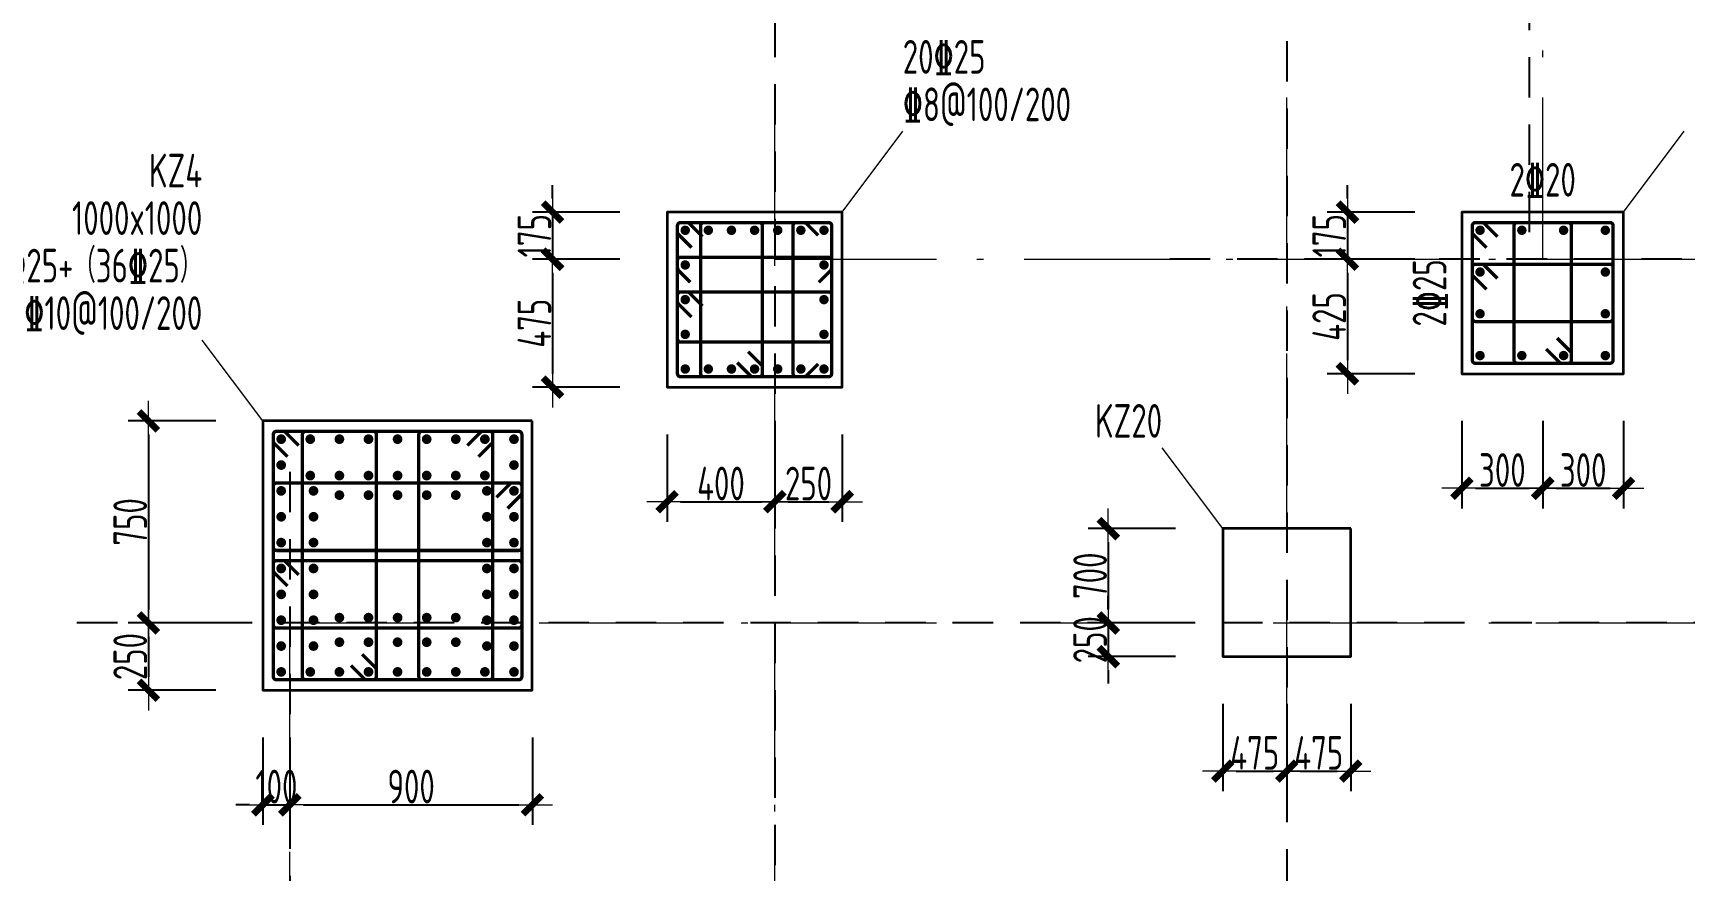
# Model space of a CAD drawing. Header units: millimetres. Extents: x 539196 to 807275, y 431843 to 1156631.
# Drawn here: x 610362 to 622624, y 971117 to 977339 of the extents above; entities that cross this region are included whole.
import ezdxf
from ezdxf.enums import TextEntityAlignment as Align

# ---------------------------------------------------------------- set-up
doc = ezdxf.new("R2010")
doc.units = ezdxf.units.MM
doc.header["$MEASUREMENT"] = 0
for name, pattern in [('DOTE', [2.42, 2, -0.2, 0.02, -0.2]), ('点划线', [1850, 1200, -300, 50, -300]), ('虚线', [500, 300, -200])]:
    doc.linetypes.add(name, pattern=pattern)
doc.layers.add('DOTE', color=1, linetype='DOTE')
for name, color, linetype, lineweight in [('柱原位标注', 7, 'Continuous', 18), ('柱尺寸标注', 3, 'Continuous', 18), ('柱标注引线', 2, 'Continuous', 18), ('柱箍筋', 1, 'Continuous', 25), ('柱纵筋', 1, 'Continuous', 70), ('柱集中标注', 2, 'Continuous', 18), ('砼柱', 2, 'Continuous', 35), ('网格', 9, '点划线', 18)]:
    doc.layers.add(name, color=color, linetype=linetype, lineweight=lineweight)
doc.styles.add('样式 1_yjk_yjk_yjk_yjk_yjk', font='yjkeng.shx', dxfattribs={"width": 0.7, "bigfont": 'yjkchn.shx'})
doc.dimstyles.new('盈建科结构_yjk_yjk_yjk_yjk_yjk', dxfattribs={"dimscale": 100, "dimtxt": 2.5, "dimasz": 1, "dimexe": 1.5, "dimexo": 0.625, "dimgap": 0.1, "dimtad": 1, "dimdec": 0, "dimrnd": 1, "dimzin": 0, "dimdsep": 46, "dimtxsty": '样式 1_yjk_yjk_yjk_yjk_yjk', "dimblk": '_yjkbk', "dimblk1": 'ARCHTICK', "dimblk2": 'ARCHTICK', "dimcen": 0.09, "dimadec": 0, "dimazin": 0, "dimtfac": 1, "dimtdec": 4, "dimtix": 1, "dimtmove": 2, "dimatfit": 3, "dimfxl": 0, "dimtolj": 1, "dimtzin": 0, "dimarcsym": 0})

# ---------------------------------------------------------------- blocks, each defined once
blk = doc.blocks.new('_yjkbk')
blk.add_line((-1, 0), (1.5, 0))
blk.add_lwpolyline([(-0.7, -0.7, 0.5, 0.5, 0), (0.7, 0.7, 0.5, 0.5, 0)], format="xyseb")
blk = doc.blocks.new('*D1764')
at = {"layer": 'Defpoints', "color": 0}
for p in [(619193, 972709), (619668, 972709), (619668, 971859)]:
    blk.add_point(p, dxfattribs=at)
at = {"layer": '柱尺寸标注', "color": 0, "lineweight": -2}
for p, q in [((619193, 972359), (619193, 971709)), ((619668, 972359), (619668, 971709)), ((619293, 971859), (619568, 971859))]:
    blk.add_line(p, q, dxfattribs=at)
at = {"layer": '柱尺寸标注', "color": 0, "lineweight": -2, "xscale": 100, "yscale": 100, "zscale": 100, "rotation": 180}
blk.add_blockref('_yjkbk', (619193, 971859), dxfattribs=at)
at = {"layer": '柱尺寸标注', "color": 0, "lineweight": -2, "xscale": 100, "yscale": 100, "zscale": 100}
blk.add_blockref('_yjkbk', (619668, 971859), dxfattribs=at)
at = {"layer": '柱尺寸标注', "color": 0, "insert": (619430, 971994), "char_height": 250, "attachment_point": 5, "style": '样式 1_yjk_yjk_yjk_yjk_yjk'}
blk.add_mtext('\\A1;475', dxfattribs=at)
blk = doc.blocks.new('_ARCHTICK')
at = {"color": 0, "linetype": 'ByBlock', "const_width": 0.15}
blk.add_lwpolyline([(-0.5, -0.5), (0.5, 0.5)], dxfattribs=at)
blk = doc.blocks.new('*D1765')
at = {"layer": 'Defpoints', "color": 0}
for p in [(619668, 972709), (620143, 972709), (620143, 971859)]:
    blk.add_point(p, dxfattribs=at)
at = {"layer": '柱尺寸标注', "color": 0, "lineweight": -2}
for p, q in [((619668, 972359), (619668, 971709)), ((620143, 972359), (620143, 971709)), ((619768, 971859), (620043, 971859))]:
    blk.add_line(p, q, dxfattribs=at)
at = {"layer": '柱尺寸标注', "color": 0, "lineweight": -2, "xscale": 100, "yscale": 100, "zscale": 100, "rotation": 180}
blk.add_blockref('_yjkbk', (619668, 971859), dxfattribs=at)
at = {"layer": '柱尺寸标注', "color": 0, "lineweight": -2, "xscale": 100, "yscale": 100, "zscale": 100}
blk.add_blockref('_yjkbk', (620143, 971859), dxfattribs=at)
at = {"layer": '柱尺寸标注', "color": 0, "insert": (619905, 971994), "char_height": 250, "attachment_point": 5, "style": '样式 1_yjk_yjk_yjk_yjk_yjk'}
blk.add_mtext('\\A1;475', dxfattribs=at)
blk = doc.blocks.new('*D1766')
at = {"layer": 'Defpoints', "color": 0}
for p in [(619193, 973659), (618343, 972959), (619193, 972959)]:
    blk.add_point(p, dxfattribs=at)
at = {"layer": '柱尺寸标注', "color": 0, "lineweight": -2}
for p, q in [((618843, 973659), (618193, 973659)), ((618343, 973559), (618343, 973059)), ((618843, 972959), (618193, 972959))]:
    blk.add_line(p, q, dxfattribs=at)
at = {"layer": '柱尺寸标注', "color": 0, "lineweight": -2, "xscale": 100, "yscale": 100, "zscale": 100}
for p, rotation in [((618343, 973659), 90), ((618343, 972959), 270)]:
    blk.add_blockref('_yjkbk', p, dxfattribs=dict(at, rotation=rotation))
at = {"layer": '柱尺寸标注', "color": 0, "insert": (618208, 973309), "char_height": 250, "attachment_point": 5, "rotation": 90, "style": '样式 1_yjk_yjk_yjk_yjk_yjk'}
blk.add_mtext('\\A1;700', dxfattribs=at)
blk = doc.blocks.new('*D1767')
at = {"layer": 'Defpoints', "color": 0}
for p in [(619193, 972959), (618343, 972709), (619193, 972709)]:
    blk.add_point(p, dxfattribs=at)
at = {"layer": '柱尺寸标注', "color": 0, "lineweight": -2}
for p, q in [((618343, 973059), (618343, 973159)), ((618843, 972959), (618193, 972959)), ((618343, 972959), (618343, 972709)), ((618843, 972709), (618193, 972709)), ((618343, 972609), (618343, 972509))]:
    blk.add_line(p, q, dxfattribs=at)
at = {"layer": '柱尺寸标注', "color": 0, "lineweight": -2, "xscale": 100, "yscale": 100, "zscale": 100}
for p, rotation in [((618343, 972959), 270), ((618343, 972709), 90)]:
    blk.add_blockref('_yjkbk', p, dxfattribs=dict(at, rotation=rotation))
at = {"layer": '柱尺寸标注', "color": 0, "insert": (618208, 972834), "char_height": 250, "attachment_point": 5, "rotation": 90, "style": '样式 1_yjk_yjk_yjk_yjk_yjk'}
blk.add_mtext('\\A1;250', dxfattribs=at)
blk = doc.blocks.new('*D1780')
at = {"layer": 'Defpoints', "color": 0}
for p in [(612068, 972459), (612268, 972459), (612268, 971609)]:
    blk.add_point(p, dxfattribs=at)
at = {"layer": '柱尺寸标注', "color": 0, "lineweight": -2}
for p, q in [((612068, 972109), (612068, 971459)), ((612268, 972109), (612268, 971459)), ((611968, 971609), (611868, 971609)), ((612068, 971609), (612268, 971609)), ((612368, 971609), (612468, 971609))]:
    blk.add_line(p, q, dxfattribs=at)
at = {"layer": '柱尺寸标注', "color": 0, "lineweight": -2, "xscale": 100, "yscale": 100, "zscale": 100}
blk.add_blockref('_yjkbk', (612068, 971609), dxfattribs=at)
at = {"layer": '柱尺寸标注', "color": 0, "lineweight": -2, "xscale": 100, "yscale": 100, "zscale": 100, "rotation": 180}
blk.add_blockref('_yjkbk', (612268, 971609), dxfattribs=at)
at = {"layer": '柱尺寸标注', "color": 0, "insert": (612168, 971744), "char_height": 250, "attachment_point": 5, "style": '样式 1_yjk_yjk_yjk_yjk_yjk'}
blk.add_mtext('\\A1;100', dxfattribs=at)
blk = doc.blocks.new('*D1781')
at = {"layer": 'Defpoints', "color": 0}
for p in [(612268, 972459), (614068, 972459), (614068, 971609)]:
    blk.add_point(p, dxfattribs=at)
at = {"layer": '柱尺寸标注', "color": 0, "lineweight": -2}
for p, q in [((612268, 972109), (612268, 971459)), ((614068, 972109), (614068, 971459)), ((612368, 971609), (613968, 971609))]:
    blk.add_line(p, q, dxfattribs=at)
at = {"layer": '柱尺寸标注', "color": 0, "lineweight": -2, "xscale": 100, "yscale": 100, "zscale": 100, "rotation": 180}
blk.add_blockref('_yjkbk', (612268, 971609), dxfattribs=at)
at = {"layer": '柱尺寸标注', "color": 0, "lineweight": -2, "xscale": 100, "yscale": 100, "zscale": 100}
blk.add_blockref('_yjkbk', (614068, 971609), dxfattribs=at)
at = {"layer": '柱尺寸标注', "color": 0, "insert": (613168, 971744), "char_height": 250, "attachment_point": 5, "style": '样式 1_yjk_yjk_yjk_yjk_yjk'}
blk.add_mtext('\\A1;900', dxfattribs=at)
blk = doc.blocks.new('*D1782')
at = {"layer": 'Defpoints', "color": 0}
for p in [(612068, 974459), (611218, 972959), (612068, 972959)]:
    blk.add_point(p, dxfattribs=at)
at = {"layer": '柱尺寸标注', "color": 0, "lineweight": -2}
for p, q in [((611718, 974459), (611068, 974459)), ((611218, 974359), (611218, 973059)), ((611718, 972959), (611068, 972959))]:
    blk.add_line(p, q, dxfattribs=at)
at = {"layer": '柱尺寸标注', "color": 0, "lineweight": -2, "xscale": 100, "yscale": 100, "zscale": 100}
for p, rotation in [((611218, 974459), 90), ((611218, 972959), 270)]:
    blk.add_blockref('_yjkbk', p, dxfattribs=dict(at, rotation=rotation))
at = {"layer": '柱尺寸标注', "color": 0, "insert": (611083, 973709), "char_height": 250, "attachment_point": 5, "rotation": 90, "style": '样式 1_yjk_yjk_yjk_yjk_yjk'}
blk.add_mtext('\\A1;750', dxfattribs=at)
blk = doc.blocks.new('*D1783')
at = {"layer": 'Defpoints', "color": 0}
for p in [(612068, 972959), (611218, 972459), (612068, 972459)]:
    blk.add_point(p, dxfattribs=at)
at = {"layer": '柱尺寸标注', "color": 0, "lineweight": -2}
for p, q in [((611718, 972959), (611068, 972959)), ((611218, 972859), (611218, 972559)), ((611718, 972459), (611068, 972459))]:
    blk.add_line(p, q, dxfattribs=at)
at = {"layer": '柱尺寸标注', "color": 0, "lineweight": -2, "xscale": 100, "yscale": 100, "zscale": 100}
for p, rotation in [((611218, 972959), 90), ((611218, 972459), 270)]:
    blk.add_blockref('_yjkbk', p, dxfattribs=dict(at, rotation=rotation))
at = {"layer": '柱尺寸标注', "color": 0, "insert": (611083, 972709), "char_height": 250, "attachment_point": 5, "rotation": 90, "style": '样式 1_yjk_yjk_yjk_yjk_yjk'}
blk.add_mtext('\\A1;250', dxfattribs=at)
blk = doc.blocks.new('*D1828')
at = {"layer": 'Defpoints', "color": 0}
for p in [(615068, 974709), (615868, 974709), (615868, 973859)]:
    blk.add_point(p, dxfattribs=at)
at = {"layer": '柱尺寸标注', "color": 0, "lineweight": -2}
for p, q in [((615068, 974359), (615068, 973709)), ((615868, 974359), (615868, 973709)), ((615168, 973859), (615768, 973859))]:
    blk.add_line(p, q, dxfattribs=at)
at = {"layer": '柱尺寸标注', "color": 0, "lineweight": -2, "xscale": 100, "yscale": 100, "zscale": 100, "rotation": 180}
blk.add_blockref('_yjkbk', (615068, 973859), dxfattribs=at)
at = {"layer": '柱尺寸标注', "color": 0, "lineweight": -2, "xscale": 100, "yscale": 100, "zscale": 100}
blk.add_blockref('_yjkbk', (615868, 973859), dxfattribs=at)
at = {"layer": '柱尺寸标注', "color": 0, "insert": (615468, 973994), "char_height": 250, "attachment_point": 5, "style": '样式 1_yjk_yjk_yjk_yjk_yjk'}
blk.add_mtext('\\A1;400', dxfattribs=at)
blk = doc.blocks.new('*D1829')
at = {"layer": 'Defpoints', "color": 0}
for p in [(615868, 974709), (616368, 974709), (616368, 973859)]:
    blk.add_point(p, dxfattribs=at)
at = {"layer": '柱尺寸标注', "color": 0, "lineweight": -2}
for p, q in [((615868, 974359), (615868, 973709)), ((616368, 974359), (616368, 973709)), ((615968, 973859), (616268, 973859))]:
    blk.add_line(p, q, dxfattribs=at)
at = {"layer": '柱尺寸标注', "color": 0, "lineweight": -2, "xscale": 100, "yscale": 100, "zscale": 100, "rotation": 180}
blk.add_blockref('_yjkbk', (615868, 973859), dxfattribs=at)
at = {"layer": '柱尺寸标注', "color": 0, "lineweight": -2, "xscale": 100, "yscale": 100, "zscale": 100}
blk.add_blockref('_yjkbk', (616368, 973859), dxfattribs=at)
at = {"layer": '柱尺寸标注', "color": 0, "insert": (616118, 973994), "char_height": 250, "attachment_point": 5, "style": '样式 1_yjk_yjk_yjk_yjk_yjk'}
blk.add_mtext('\\A1;250', dxfattribs=at)
blk = doc.blocks.new('*D1830')
at = {"layer": 'Defpoints', "color": 0}
for p in [(615068, 976009), (614218, 975659), (615068, 975659)]:
    blk.add_point(p, dxfattribs=at)
at = {"layer": '柱尺寸标注', "color": 0, "lineweight": -2}
for p, q in [((614218, 976109), (614218, 976209)), ((614718, 976009), (614068, 976009)), ((614218, 976009), (614218, 975659)), ((614718, 975659), (614068, 975659)), ((614218, 975559), (614218, 975459))]:
    blk.add_line(p, q, dxfattribs=at)
at = {"layer": '柱尺寸标注', "color": 0, "lineweight": -2, "xscale": 100, "yscale": 100, "zscale": 100}
for p, rotation in [((614218, 976009), 270), ((614218, 975659), 90)]:
    blk.add_blockref('_yjkbk', p, dxfattribs=dict(at, rotation=rotation))
at = {"layer": '柱尺寸标注', "color": 0, "insert": (614083, 975834), "char_height": 250, "attachment_point": 5, "rotation": 90, "style": '样式 1_yjk_yjk_yjk_yjk_yjk'}
blk.add_mtext('\\A1;175', dxfattribs=at)
blk = doc.blocks.new('*D1831')
at = {"layer": 'Defpoints', "color": 0}
for p in [(615068, 975659), (614218, 974709), (615068, 974709)]:
    blk.add_point(p, dxfattribs=at)
at = {"layer": '柱尺寸标注', "color": 0, "lineweight": -2}
for p, q in [((614718, 975659), (614068, 975659)), ((614218, 975559), (614218, 974809)), ((614718, 974709), (614068, 974709))]:
    blk.add_line(p, q, dxfattribs=at)
at = {"layer": '柱尺寸标注', "color": 0, "lineweight": -2, "xscale": 100, "yscale": 100, "zscale": 100}
for p, rotation in [((614218, 975659), 90), ((614218, 974709), 270)]:
    blk.add_blockref('_yjkbk', p, dxfattribs=dict(at, rotation=rotation))
at = {"layer": '柱尺寸标注', "color": 0, "insert": (614083, 975184), "char_height": 250, "attachment_point": 5, "rotation": 90, "style": '样式 1_yjk_yjk_yjk_yjk_yjk'}
blk.add_mtext('\\A1;475', dxfattribs=at)
blk = doc.blocks.new('*D1848')
at = {"layer": 'Defpoints', "color": 0}
for p in [(620968, 974809), (621568, 974809), (621568, 973959)]:
    blk.add_point(p, dxfattribs=at)
at = {"layer": '柱尺寸标注', "color": 0, "lineweight": -2}
for p, q in [((620968, 974459), (620968, 973809)), ((621568, 974459), (621568, 973809)), ((621068, 973959), (621468, 973959))]:
    blk.add_line(p, q, dxfattribs=at)
at = {"layer": '柱尺寸标注', "color": 0, "lineweight": -2, "xscale": 100, "yscale": 100, "zscale": 100, "rotation": 180}
blk.add_blockref('_yjkbk', (620968, 973959), dxfattribs=at)
at = {"layer": '柱尺寸标注', "color": 0, "lineweight": -2, "xscale": 100, "yscale": 100, "zscale": 100}
blk.add_blockref('_yjkbk', (621568, 973959), dxfattribs=at)
at = {"layer": '柱尺寸标注', "color": 0, "insert": (621268, 974094), "char_height": 250, "attachment_point": 5, "style": '样式 1_yjk_yjk_yjk_yjk_yjk'}
blk.add_mtext('\\A1;300', dxfattribs=at)
blk = doc.blocks.new('*D1849')
at = {"layer": 'Defpoints', "color": 0}
for p in [(621568, 974809), (622168, 974809), (622168, 973959)]:
    blk.add_point(p, dxfattribs=at)
at = {"layer": '柱尺寸标注', "color": 0, "lineweight": -2}
for p, q in [((621568, 974459), (621568, 973809)), ((622168, 974459), (622168, 973809)), ((621668, 973959), (622068, 973959))]:
    blk.add_line(p, q, dxfattribs=at)
at = {"layer": '柱尺寸标注', "color": 0, "lineweight": -2, "xscale": 100, "yscale": 100, "zscale": 100, "rotation": 180}
blk.add_blockref('_yjkbk', (621568, 973959), dxfattribs=at)
at = {"layer": '柱尺寸标注', "color": 0, "lineweight": -2, "xscale": 100, "yscale": 100, "zscale": 100}
blk.add_blockref('_yjkbk', (622168, 973959), dxfattribs=at)
at = {"layer": '柱尺寸标注', "color": 0, "insert": (621868, 974094), "char_height": 250, "attachment_point": 5, "style": '样式 1_yjk_yjk_yjk_yjk_yjk'}
blk.add_mtext('\\A1;300', dxfattribs=at)
blk = doc.blocks.new('*D1850')
at = {"layer": 'Defpoints', "color": 0}
for p in [(620968, 976009), (620118, 975659), (620968, 975659)]:
    blk.add_point(p, dxfattribs=at)
at = {"layer": '柱尺寸标注', "color": 0, "lineweight": -2}
for p, q in [((620118, 976109), (620118, 976209)), ((620618, 976009), (619968, 976009)), ((620118, 976009), (620118, 975659)), ((620618, 975659), (619968, 975659)), ((620118, 975559), (620118, 975459))]:
    blk.add_line(p, q, dxfattribs=at)
at = {"layer": '柱尺寸标注', "color": 0, "lineweight": -2, "xscale": 100, "yscale": 100, "zscale": 100}
for p, rotation in [((620118, 976009), 270), ((620118, 975659), 90)]:
    blk.add_blockref('_yjkbk', p, dxfattribs=dict(at, rotation=rotation))
at = {"layer": '柱尺寸标注', "color": 0, "insert": (619983, 975834), "char_height": 250, "attachment_point": 5, "rotation": 90, "style": '样式 1_yjk_yjk_yjk_yjk_yjk'}
blk.add_mtext('\\A1;175', dxfattribs=at)
blk = doc.blocks.new('*D1851')
at = {"layer": 'Defpoints', "color": 0}
for p in [(620968, 975659), (620118, 974809), (620968, 974809)]:
    blk.add_point(p, dxfattribs=at)
at = {"layer": '柱尺寸标注', "color": 0, "lineweight": -2}
for p, q in [((620618, 975659), (619968, 975659)), ((620118, 975559), (620118, 974909)), ((620618, 974809), (619968, 974809))]:
    blk.add_line(p, q, dxfattribs=at)
at = {"layer": '柱尺寸标注', "color": 0, "lineweight": -2, "xscale": 100, "yscale": 100, "zscale": 100}
for p, rotation in [((620118, 975659), 90), ((620118, 974809), 270)]:
    blk.add_blockref('_yjkbk', p, dxfattribs=dict(at, rotation=rotation))
at = {"layer": '柱尺寸标注', "color": 0, "insert": (619983, 975234), "char_height": 250, "attachment_point": 5, "rotation": 90, "style": '样式 1_yjk_yjk_yjk_yjk_yjk'}
blk.add_mtext('\\A1;425', dxfattribs=at)
blk = doc.blocks.new('jzzw')
at = {"layer": 'DOTE', "color": 1, "linetype": '虚线'}
for p, q in [((917386, 873149), (917386, 834829)), ((921186, 872969), (921186, 834829)), ((922986, 857849), (922986, 854849)), ((929618, 854849), (920186, 854849)), ((913786, 853271), (913786, 834829)), ((913786, 853271), (913786, 834829)), ((913786, 853271), (913786, 834829)), ((952506, 852149), (912186, 852149))]:
    blk.add_line(p, q, dxfattribs=at)

msp = doc.modelspace()

# ---------------------------------------------------------------- linework, layer by layer
at = {"layer": '柱标注引线'}
for p, q in [((616367.6, 976009.2), (616817.6, 976609.2)), ((622167.6, 976009.2), (622617.6, 976609.2)), ((612067.6, 974459.2), (611617.6, 975059.2)), ((619192.6, 973659.2), (618742.6, 974259.2))]:
    msp.add_line(p, q, dxfattribs=at)
at = {"layer": '柱箍筋', "const_width": 25}
for points in [[(615331.6, 975826.5), (615233.4, 975924.8, 0.1989124), (615216.6, 975931.7), (615168.8, 975931.7, 0.4142136), (615145.1, 975908), (615145.1, 974810.5, 0.4142136), (615168.8, 974786.7), (616266.3, 974786.7, 0.4142136), (616290.1, 974810.5), (616290.1, 975908, 0.4142136), (616266.3, 975931.7), (615168.8, 975931.7, 0.4142136), (615145.1, 975908), (615145.1, 975860.2, 0.1989124), (615152, 975843.5), (615250.3, 975745.2)], [(615588.5, 974892), (615686.8, 974793.7, 0.1989124), (615703.6, 974786.7), (615751.3, 974786.7, 0.4142136), (615775.1, 974810.5), (615775.1, 975908, 0.4142136), (615751.3, 975931.7), (615340.5, 975931.7, 0.4142136), (615316.8, 975908), (615316.8, 974810.5, 0.4142136), (615340.5, 974786.7), (615751.3, 974786.7, 0.4142136), (615775.1, 974810.5), (615775.1, 974858.2, 0.1989124), (615768.1, 974875), (615669.9, 974973.3)], [(616189.9, 974882.1), (616101.5, 974793.7, -0.131362), (616074.9, 974786.7), (616027.2, 974786.7, -0.4142136), (616003.4, 974810.5), (616003.4, 975908, -0.4142136), (616027.2, 975931.7), (616074.9, 975931.7, -0.131362), (616101.5, 975924.8), (616189.9, 975836.4)], [(621231.6, 975826.5), (621133.4, 975924.8, 0.1989124), (621116.6, 975931.7), (621068.8, 975931.7, 0.4142136), (621045.1, 975908), (621045.1, 974910.5, 0.4142136), (621068.8, 974886.7), (622066.3, 974886.7, 0.4142136), (622090.1, 974910.5), (622090.1, 975908, 0.4142136), (622066.3, 975931.7), (621068.8, 975931.7, 0.4142136), (621045.1, 975908), (621045.1, 975860.2, 0.1989124), (621052, 975843.5), (621150.3, 975745.2)], [(621593.5, 974992), (621691.8, 974893.7, 0.1989124), (621708.6, 974886.7), (621756.3, 974886.7, 0.4142136), (621780.1, 974910.5), (621780.1, 975908, 0.4142136), (621756.3, 975931.7), (621378.8, 975931.7, 0.4142136), (621355.1, 975908), (621355.1, 974910.5, 0.4142136), (621378.8, 974886.7), (621756.3, 974886.7, 0.4142136), (621780.1, 974910.5), (621780.1, 974958.2, 0.1989124), (621773.1, 974975), (621674.9, 975073.3)], [(615240.4, 975487.7), (615152, 975576.1, -0.131362), (615145.1, 975602.7), (615145.1, 975650.5, -0.4142136), (615168.8, 975674.2), (616266.3, 975674.2, -0.4142136), (616290.1, 975650.5), (616290.1, 975602.7, -0.131362), (616283.1, 975576.1), (616194.7, 975487.7)], [(621150.3, 975435.2), (621052, 975533.5, -0.1989124), (621045.1, 975550.2), (621045.1, 975598, -0.4142136), (621068.8, 975621.7), (622066.3, 975621.7, -0.4142136), (622090.1, 975598), (622090.1, 975220.5, -0.4142136), (622066.3, 975196.7), (621068.8, 975196.7, -0.4142136), (621045.1, 975220.5), (621045.1, 975598, -0.4142136), (621068.8, 975621.7), (621116.6, 975621.7, -0.1989124), (621133.4, 975614.8), (621231.6, 975516.5)], [(615250.3, 975230.2), (615152, 975328.5, -0.1989124), (615145.1, 975345.2), (615145.1, 975393, -0.4142136), (615168.8, 975416.7), (616266.3, 975416.7, -0.4142136), (616290.1, 975393), (616290.1, 975068, -0.4142136), (616266.3, 975044.2), (615168.8, 975044.2, -0.4142136), (615145.1, 975068), (615145.1, 975393, -0.4142136), (615168.8, 975416.7), (615216.6, 975416.7, -0.1989124), (615233.4, 975409.8), (615331.6, 975311.5)], [(612333.3, 974276.2), (612234.9, 974374.6, 0.1989124), (612217.8, 974381.7), (612169.3, 974381.7, 0.4142136), (612145.1, 974357.5), (612145.1, 972561, 0.4142136), (612169.3, 972536.7), (613965.8, 972536.7, 0.4142136), (613990.1, 972561), (613990.1, 974357.5, 0.4142136), (613965.8, 974381.7), (612169.3, 974381.7, 0.4142136), (612145.1, 974357.5), (612145.1, 974309, 0.1989124), (612152.2, 974291.9), (612250.6, 974193.5)], [(612721.8, 972642.2), (612820.3, 972543.8, 0.1989124), (612837.4, 972536.7), (612885.8, 972536.7, 0.4142136), (612910.1, 972561), (612910.1, 974357.5, 0.4142136), (612885.8, 974381.7), (612385.3, 974381.7, 0.4142136), (612361.1, 974357.5), (612361.1, 972561, 0.4142136), (612385.3, 972536.7), (612885.8, 972536.7, 0.4142136), (612910.1, 972561), (612910.1, 972609.4, 0.1989124), (612903, 972626.6), (612804.6, 972725)], [(613585.8, 974276.2), (613684.3, 974374.6, -0.1989124), (613701.4, 974381.7), (613749.8, 974381.7, -0.4142136), (613774.1, 974357.5), (613774.1, 972561, -0.4142136), (613749.8, 972536.7), (613249.3, 972536.7, -0.4142136), (613225.1, 972561), (613225.1, 974357.5, -0.4142136), (613249.3, 974381.7), (613749.8, 974381.7, -0.4142136), (613774.1, 974357.5), (613774.1, 974309, -0.1989124), (613767, 974291.9), (613668.6, 974193.5)], [(613884.6, 973809.5), (613983, 973907.9, 0.1989124), (613990.1, 973925), (613990.1, 973973.5, 0.4142136), (613965.8, 973997.7), (612169.3, 973997.7, 0.4142136), (612145.1, 973973.5), (612145.1, 973521, 0.4142136), (612169.3, 973496.7), (613965.8, 973496.7, 0.4142136), (613990.1, 973521), (613990.1, 973973.5, 0.4142136), (613965.8, 973997.7), (613917.4, 973997.7, 0.1989124), (613900.3, 973990.6), (613801.8, 973892.2)], [(612250.6, 973233.5), (612152.2, 973331.9, -0.1989124), (612145.1, 973349), (612145.1, 973397.5, -0.4142136), (612169.3, 973421.7), (613965.8, 973421.7, -0.4142136), (613990.1, 973397.5), (613990.1, 972945, -0.4142136), (613965.8, 972920.7), (612169.3, 972920.7, -0.4142136), (612145.1, 972945), (612145.1, 973397.5, -0.4142136), (612169.3, 973421.7), (612217.8, 973421.7, -0.1989124), (612234.9, 973414.6), (612333.3, 973316.2)]]:
    msp.add_lwpolyline(points, format="xyb", dxfattribs=at)
at = {"layer": '柱纵筋'}
for points, const_width in [([(615220.1, 975874.2, 1), (615185.1, 975874.2, 1)], 35), ([(615391.8, 975874.2, 1), (615356.8, 975874.2, 1)], 35), ([(615563.4, 975874.2, 1), (615528.4, 975874.2, 1)], 35), ([(615735.1, 975874.2, 1), (615700.1, 975874.2, 1)], 35), ([(615906.8, 975874.2, 1), (615871.8, 975874.2, 1)], 35), ([(616078.4, 975874.2, 1), (616043.4, 975874.2, 1)], 35), ([(616250.1, 975874.2, 1), (616215.1, 975874.2, 1)], 35), ([(621120.1, 975874.2, 1), (621085.1, 975874.2, 1)], 35), ([(621430.1, 975874.2, 1), (621395.1, 975874.2, 1)], 35), ([(621740.1, 975874.2, 1), (621705.1, 975874.2, 1)], 35), ([(622050.1, 975874.2, 1), (622015.1, 975874.2, 1)], 35), ([(615220.1, 975616.7, 1), (615185.1, 975616.7, 1)], 35), ([(616250.1, 975616.7, 1), (616215.1, 975616.7, 1)], 35), ([(621120.1, 975564.2, 1), (621085.1, 975564.2, 1)], 35), ([(622050.1, 975564.2, 1), (622015.1, 975564.2, 1)], 35), ([(615220.1, 975359.2, 1), (615185.1, 975359.2, 1)], 35), ([(616250.1, 975359.2, 1), (616215.1, 975359.2, 1)], 35), ([(621120.1, 975254.2, 1), (621085.1, 975254.2, 1)], 35), ([(622050.1, 975254.2, 1), (622015.1, 975254.2, 1)], 35), ([(615220.1, 975101.7, 1), (615185.1, 975101.7, 1)], 35), ([(616250.1, 975101.7, 1), (616215.1, 975101.7, 1)], 35), ([(621120.1, 974944.2, 1), (621085.1, 974944.2, 1)], 35), ([(621430.1, 974944.2, 1), (621395.1, 974944.2, 1)], 35), ([(621740.1, 974944.2, 1), (621705.1, 974944.2, 1)], 35), ([(622050.1, 974944.2, 1), (622015.1, 974944.2, 1)], 35), ([(615220.1, 974844.2, 1), (615185.1, 974844.2, 1)], 35), ([(615391.8, 974844.2, 1), (615356.8, 974844.2, 1)], 35), ([(615563.4, 974844.2, 1), (615528.4, 974844.2, 1)], 35), ([(615735.1, 974844.2, 1), (615700.1, 974844.2, 1)], 35), ([(615906.8, 974844.2, 1), (615871.8, 974844.2, 1)], 35), ([(616078.4, 974844.2, 1), (616043.4, 974844.2, 1)], 35), ([(616250.1, 974844.2, 1), (616215.1, 974844.2, 1)], 35), ([(612221.6, 974323.2, 1), (612185.6, 974323.2, 1)], 36), ([(612437.6, 974323.2, 1), (612401.6, 974323.2, 1)], 36), ([(612653.6, 974323.2, 1), (612617.6, 974323.2, 1)], 36), ([(612869.6, 974323.2, 1), (612833.6, 974323.2, 1)], 36), ([(613085.6, 974323.2, 1), (613049.6, 974323.2, 1)], 36), ([(613301.6, 974323.2, 1), (613265.6, 974323.2, 1)], 36), ([(613517.6, 974323.2, 1), (613481.6, 974323.2, 1)], 36), ([(613733.6, 974323.2, 1), (613697.6, 974323.2, 1)], 36), ([(613949.6, 974323.2, 1), (613913.6, 974323.2, 1)], 36), ([(612221.6, 974131.2, 1), (612185.6, 974131.2, 1)], 36), ([(612437.6, 974052.9, 1), (612401.6, 974052.9, 1)], 36), ([(612653.6, 974052.9, 1), (612617.6, 974052.9, 1)], 36), ([(612869.6, 974052.9, 1), (612833.6, 974052.9, 1)], 36), ([(613085.6, 974052.9, 1), (613049.6, 974052.9, 1)], 36), ([(613301.6, 974052.9, 1), (613265.6, 974052.9, 1)], 36), ([(613517.6, 974052.9, 1), (613481.6, 974052.9, 1)], 36), ([(613733.6, 974052.9, 1), (613697.6, 974052.9, 1)], 36), ([(613949.6, 974131.2, 1), (613913.6, 974131.2, 1)], 36), ([(612221.6, 973939.2, 1), (612185.6, 973939.2, 1)], 36), ([(612461.6, 973939.2, 1), (612425.6, 973939.2, 1)], 36), ([(613748.5, 973939.2, 1), (613712.5, 973939.2, 1)], 36), ([(613949.6, 973939.2, 1), (613913.6, 973939.2, 1)], 36), ([(612653.6, 973907.8, 1), (612617.6, 973907.8, 1)], 36), ([(612869.6, 973907.8, 1), (612833.6, 973907.8, 1)], 36), ([(613085.6, 973907.8, 1), (613049.6, 973907.8, 1)], 36), ([(613301.6, 973907.8, 1), (613265.6, 973907.8, 1)], 36), ([(613517.6, 973907.8, 1), (613481.6, 973907.8, 1)], 36), ([(612221.6, 973747.2, 1), (612185.6, 973747.2, 1)], 36), ([(612461.6, 973747.2, 1), (612425.6, 973747.2, 1)], 36), ([(613748.5, 973747.2, 1), (613712.5, 973747.2, 1)], 36), ([(613949.6, 973747.2, 1), (613913.6, 973747.2, 1)], 36), ([(612221.6, 973555.2, 1), (612185.6, 973555.2, 1)], 36), ([(612461.6, 973555.2, 1), (612425.6, 973555.2, 1)], 36), ([(613748.5, 973555.2, 1), (613712.5, 973555.2, 1)], 36), ([(613949.6, 973555.2, 1), (613913.6, 973555.2, 1)], 36), ([(612221.6, 973363.2, 1), (612185.6, 973363.2, 1)], 36), ([(612461.6, 973363.2, 1), (612425.6, 973363.2, 1)], 36), ([(613748.5, 973363.2, 1), (613712.5, 973363.2, 1)], 36), ([(613949.6, 973363.2, 1), (613913.6, 973363.2, 1)], 36), ([(612221.6, 973171.2, 1), (612185.6, 973171.2, 1)], 36), ([(612461.6, 973171.2, 1), (612425.6, 973171.2, 1)], 36), ([(613748.5, 973171.2, 1), (613712.5, 973171.2, 1)], 36), ([(613949.6, 973171.2, 1), (613913.6, 973171.2, 1)], 36), ([(612221.6, 972979.2, 1), (612185.6, 972979.2, 1)], 36), ([(612461.6, 972979.2, 1), (612425.6, 972979.2, 1)], 36), ([(612653.6, 972998.1, 1), (612617.6, 972998.1, 1)], 36), ([(612869.6, 972998.1, 1), (612833.6, 972998.1, 1)], 36), ([(613085.6, 972998.1, 1), (613049.6, 972998.1, 1)], 36), ([(613301.6, 972998.1, 1), (613265.6, 972998.1, 1)], 36), ([(613517.6, 972998.1, 1), (613481.6, 972998.1, 1)], 36), ([(613748.5, 972979.2, 1), (613712.5, 972979.2, 1)], 36), ([(613949.6, 972979.2, 1), (613913.6, 972979.2, 1)], 36), ([(612221.6, 972787.2, 1), (612185.6, 972787.2, 1)], 36), ([(612461.6, 972787.2, 1), (612425.6, 972787.2, 1)], 36), ([(612653.6, 972815.9, 1), (612617.6, 972815.9, 1)], 36), ([(612869.6, 972815.9, 1), (612833.6, 972815.9, 1)], 36), ([(613085.6, 972815.9, 1), (613049.6, 972815.9, 1)], 36), ([(613301.6, 972815.9, 1), (613265.6, 972815.9, 1)], 36), ([(613517.6, 972815.9, 1), (613481.6, 972815.9, 1)], 36), ([(613748.5, 972787.2, 1), (613712.5, 972787.2, 1)], 36), ([(613949.6, 972787.2, 1), (613913.6, 972787.2, 1)], 36), ([(612221.6, 972595.2, 1), (612185.6, 972595.2, 1)], 36), ([(612437.6, 972595.2, 1), (612401.6, 972595.2, 1)], 36), ([(612653.6, 972595.2, 1), (612617.6, 972595.2, 1)], 36), ([(612869.6, 972595.2, 1), (612833.6, 972595.2, 1)], 36), ([(613085.6, 972595.2, 1), (613049.6, 972595.2, 1)], 36), ([(613301.6, 972595.2, 1), (613265.6, 972595.2, 1)], 36), ([(613517.6, 972595.2, 1), (613481.6, 972595.2, 1)], 36), ([(613733.6, 972595.2, 1), (613697.6, 972595.2, 1)], 36), ([(613949.6, 972595.2, 1), (613913.6, 972595.2, 1)], 36)]:
    msp.add_lwpolyline(points, format="xyb", close=True, dxfattribs=dict(at, const_width=const_width))
at = {"layer": '砼柱'}
for points in [[(616367.6, 976009.2), (615067.6, 976009.2), (615067.6, 974709.2), (616367.6, 974709.2)], [(622167.6, 976009.2), (620967.6, 976009.2), (620967.6, 974809.2), (622167.6, 974809.2)], [(614067.6, 974459.2), (612067.6, 974459.2), (612067.6, 972459.2), (614067.6, 972459.2)], [(620142.6, 973659.2), (619192.6, 973659.2), (619192.6, 972709.2), (620142.6, 972709.2)]]:
    msp.add_lwpolyline(points, close=True, dxfattribs=at)
at = {"layer": '网格'}
for p, q in [((615867.6, 975659.2), (615867.6, 978659.2)), ((619667.6, 975659.2), (619667.6, 978659.2)), ((621567.6, 975659.2), (621567.6, 978659.2)), ((615867.6, 975659.2), (619667.6, 975659.2)), ((615867.6, 973759.2), (615867.6, 975659.2)), ((619667.6, 975659.2), (621567.6, 975659.2)), ((619667.6, 973759.2), (619667.6, 975659.2)), ((621567.6, 975659.2), (625767.6, 975659.2)), ((615867.6, 973159.2), (615867.6, 973759.2)), ((619667.6, 972959.2), (619667.6, 973159.2)), ((612267.6, 966359.2), (612267.6, 972959.2)), ((612267.6, 972959.2), (615867.6, 972959.2)), ((615867.6, 972959.2), (619667.6, 972959.2)), ((615867.6, 966359.2), (615867.6, 972959.2)), ((619667.6, 972959.2), (623467.6, 972959.2)), ((619667.6, 966359.2), (619667.6, 972959.2))]:
    msp.add_line(p, q, dxfattribs=at)

# ---------------------------------------------------------------- block references
msp.add_blockref('jzzw', (-301518.2, 120810.3))

# ---------------------------------------------------------------- texts
at = {"layer": '柱原位标注', "linetype": 'Continuous', "style": '样式 1_yjk_yjk_yjk_yjk_yjk', "width": 0.7}
msp.add_text('2\x8420', height=250, dxfattribs=at).set_placement((621567.6, 976049.2), align=Align.BOTTOM_CENTER)
msp.add_text('2\x8425', height=250, rotation=90, dxfattribs=at).set_placement((620927.6, 975409.2), align=Align.BOTTOM_CENTER)
at = {"layer": '柱集中标注', "linetype": 'Continuous', "style": '样式 1_yjk_yjk_yjk_yjk_yjk', "width": 0.7}
for s, p in [('20\x8425', (616817.6, 976962)), ('\x848@100/200', (616817.6, 976609.2))]:
    msp.add_text(s, height=250, dxfattribs=at).set_placement(p, align=Align.BOTTOM_LEFT)
for s, p in [('KZ4', (611617.6, 976117.5)), ('1000x1000', (611617.6, 975764.7)), ('40\x8425+（36\x8425）', (611617.6, 975412)), ('\x8410@100/200', (611617.6, 975059.2)), ('KZ20', (618742.6, 974259.2))]:
    msp.add_text(s, height=250, dxfattribs=at).set_placement(p, align=Align.BOTTOM_RIGHT)

# ---------------------------------------------------------------- dimensions: what is measured, and where the dimension line sits
at = {"layer": '柱尺寸标注'}
for p1, p2, override, picture, middle in [((615067.6, 976009.2), (615067.6, 975659.2), {"dimscale": 100, "dimtxt": 2.5, "dimasz": 1, "dimexe": 1.5, "dimexo": 3.5, "dimgap": 0.1, "dimtad": 1, "dimlfac": 0.5, "dimrnd": 5, "dimdle": 0, "dimfxlon": 0}, '*D1830', (614082.6, 975834.2)), ((620967.6, 976009.2), (620967.6, 975659.2), {"dimscale": 100, "dimtxt": 2.5, "dimasz": 1, "dimexe": 1.5, "dimexo": 3.5, "dimgap": 0.1, "dimtad": 1, "dimlfac": 0.5, "dimrnd": 5, "dimdle": 0, "dimfxlon": 0}, '*D1850', (619982.6, 975834.2)), ((615067.6, 975659.2), (615067.6, 974709.2), {"dimscale": 100, "dimtxt": 2.5, "dimasz": 1, "dimexe": 1.5, "dimexo": 3.5, "dimgap": 0.1, "dimtad": 1, "dimlfac": 0.5, "dimrnd": 5, "dimdle": 0, "dimfxlon": 0}, '*D1831', (614082.6, 975184.2)), ((620967.6, 975659.2), (620967.6, 974809.2), {"dimscale": 100, "dimtxt": 2.5, "dimasz": 1, "dimexe": 1.5, "dimexo": 3.5, "dimgap": 0.1, "dimtad": 1, "dimlfac": 0.5, "dimrnd": 5, "dimdle": 0, "dimfxlon": 0}, '*D1851', (619982.6, 975234.2)), ((615067.6, 974709.2), (615867.6, 974709.2), {"dimscale": 100, "dimtxt": 2.5, "dimasz": 1, "dimexe": 1.5, "dimexo": 3.5, "dimgap": 0.1, "dimtad": 1, "dimlfac": 0.5, "dimrnd": 5, "dimdle": 0, "dimfxlon": 0}, '*D1828', (615467.6, 973994.2)), ((615867.6, 974709.2), (616367.6, 974709.2), {"dimscale": 100, "dimtxt": 2.5, "dimasz": 1, "dimexe": 1.5, "dimexo": 3.5, "dimgap": 0.1, "dimtad": 1, "dimlfac": 0.5, "dimrnd": 5, "dimdle": 0, "dimfxlon": 0}, '*D1829', (616117.6, 973994.2)), ((620967.6, 974809.2), (621567.6, 974809.2), {"dimscale": 100, "dimtxt": 2.5, "dimasz": 1, "dimexe": 1.5, "dimexo": 3.5, "dimgap": 0.1, "dimtad": 1, "dimlfac": 0.5, "dimrnd": 5, "dimdle": 0, "dimfxlon": 0}, '*D1848', (621267.6, 974094.2)), ((621567.6, 974809.2), (622167.6, 974809.2), {"dimscale": 100, "dimtxt": 2.5, "dimasz": 1, "dimexe": 1.5, "dimexo": 3.5, "dimgap": 0.1, "dimtad": 1, "dimlfac": 0.5, "dimrnd": 5, "dimdle": 0, "dimfxlon": 0}, '*D1849', (621867.6, 974094.2)), ((612067.6, 974459.2), (612067.6, 972959.2), {"dimscale": 100, "dimtxt": 2.5, "dimasz": 1, "dimexe": 1.5, "dimexo": 3.5, "dimgap": 0.1, "dimtad": 1, "dimlfac": 0.5, "dimrnd": 5, "dimdle": 0, "dimfxlon": 0}, '*D1782', (611082.6, 973709.2)), ((619192.6, 973659.2), (619192.6, 972959.2), {"dimscale": 100, "dimtxt": 2.5, "dimasz": 1, "dimexe": 1.5, "dimexo": 3.5, "dimgap": 0.1, "dimtad": 1, "dimlfac": 1, "dimrnd": 5, "dimdle": 0, "dimfxlon": 0}, '*D1766', (618207.6, 973309.2)), ((612067.6, 972959.2), (612067.6, 972459.2), {"dimscale": 100, "dimtxt": 2.5, "dimasz": 1, "dimexe": 1.5, "dimexo": 3.5, "dimgap": 0.1, "dimtad": 1, "dimlfac": 0.5, "dimrnd": 5, "dimdle": 0, "dimfxlon": 0}, '*D1783', (611082.6, 972709.2)), ((619192.6, 972959.2), (619192.6, 972709.2), {"dimscale": 100, "dimtxt": 2.5, "dimasz": 1, "dimexe": 1.5, "dimexo": 3.5, "dimgap": 0.1, "dimtad": 1, "dimlfac": 1, "dimrnd": 5, "dimdle": 0, "dimfxlon": 0}, '*D1767', (618207.6, 972834.2)), ((619192.6, 972709.2), (619667.6, 972709.2), {"dimscale": 100, "dimtxt": 2.5, "dimasz": 1, "dimexe": 1.5, "dimexo": 3.5, "dimgap": 0.1, "dimtad": 1, "dimlfac": 1, "dimrnd": 5, "dimdle": 0, "dimfxlon": 0}, '*D1764', (619430.1, 971994.2)), ((619667.6, 972709.2), (620142.6, 972709.2), {"dimscale": 100, "dimtxt": 2.5, "dimasz": 1, "dimexe": 1.5, "dimexo": 3.5, "dimgap": 0.1, "dimtad": 1, "dimlfac": 1, "dimrnd": 5, "dimdle": 0, "dimfxlon": 0}, '*D1765', (619905.1, 971994.2)), ((612067.6, 972459.2), (612267.6, 972459.2), {"dimscale": 100, "dimtxt": 2.5, "dimasz": 1, "dimexe": 1.5, "dimexo": 3.5, "dimgap": 0.1, "dimtad": 1, "dimlfac": 0.5, "dimrnd": 5, "dimdle": 0, "dimfxlon": 0}, '*D1780', (612167.6, 971744.2)), ((612267.6, 972459.2), (614067.6, 972459.2), {"dimscale": 100, "dimtxt": 2.5, "dimasz": 1, "dimexe": 1.5, "dimexo": 3.5, "dimgap": 0.1, "dimtad": 1, "dimlfac": 0.5, "dimrnd": 5, "dimdle": 0, "dimfxlon": 0}, '*D1781', (613167.6, 971744.2))]:
    dim = msp.add_aligned_dim(p1=p1, p2=p2, distance=-850, dimstyle='盈建科结构_yjk_yjk_yjk_yjk_yjk', override=override, dxfattribs=at)
    dim.commit()
    dim.dimension.update_dxf_attribs({"geometry": picture, "text_midpoint": middle})

doc.saveas('drawing.dxf')
